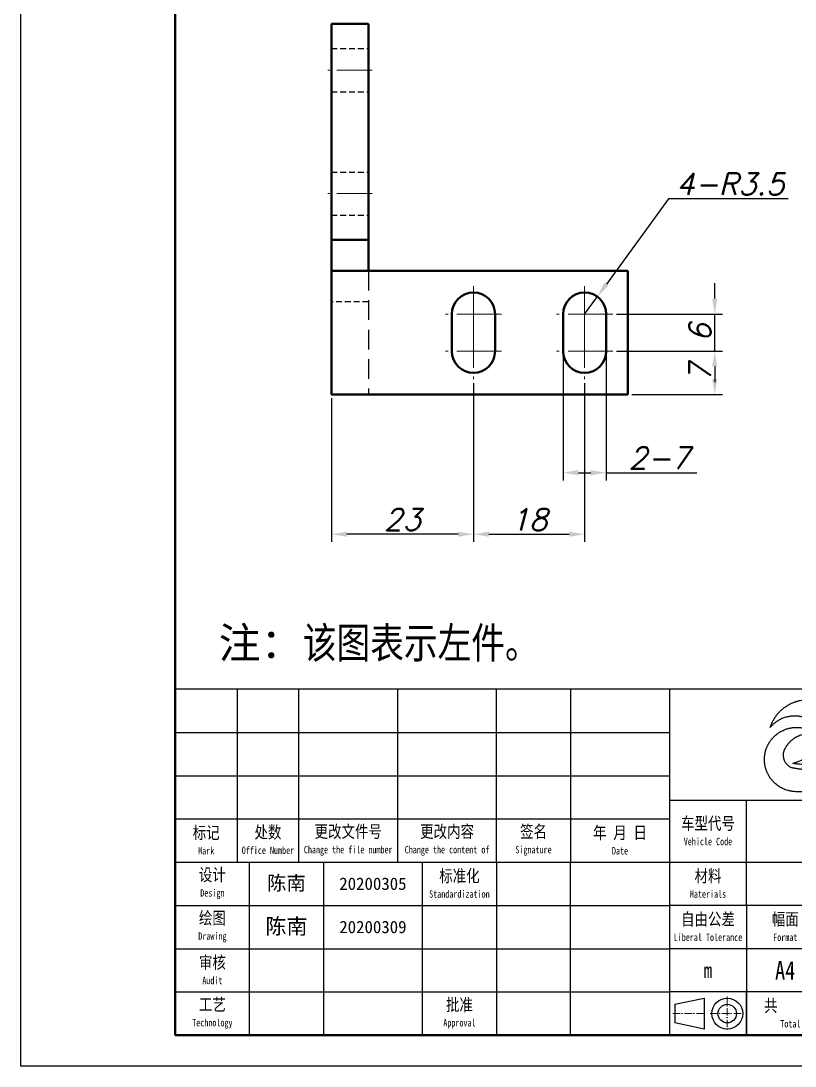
# Model space of a CAD drawing. Header units: inches. Extents: x 17901 to 26602, y 9673 to 14036.
# Drawn here: x 21370.6 to 21496, y 12496.9 to 12666.1 of the extents above; entities that cross this region are included whole.
import ezdxf

# ---------------------------------------------------------------- set-up
doc = ezdxf.new("R2010")
doc.units = ezdxf.units.IN
doc.header["$MEASUREMENT"] = 0
for name, pattern in [('CENTER', [50.8, 31.75, -6.35, 6.35, -6.35]), ('DASHDOT', [18.5, 12, -3, 0.5, -3]), ('DASHED2', [9.525, 6.35, -3.175])]:
    doc.linetypes.add(name, pattern=pattern)
doc.layers.add('Dim', color=3, linetype='Continuous')
for name, color, linetype, lineweight in [('中心线', 1, 'CENTER', 15), ('图框_内框线', 5, 'Continuous', 50), ('标注线', 3, 'Continuous', 25), ('粗实线', 7, 'Continuous', 50), ('细实线', 4, 'Continuous', 25), ('细点划线', 1, 'DASHDOT', 20), ('虚线', 2, 'DASHED2', 25)]:
    doc.layers.add(name, color=color, linetype=linetype, lineweight=lineweight)
doc.styles.add('DIM_FONT', font='romans.shx', dxfattribs={"oblique": 15})
doc.styles.get("Standard").update_dxf_attribs({"font": 'txt', "bigfont": 'gbcbig.shx'})
doc.styles.add('宋体', font='', dxfattribs={"width": 0.8, "height": 5})
doc.styles.add('楷体', font='KTGB2312.ttf', dxfattribs={"height": 5})
doc.styles.get('宋体').set_extended_font_data('SimSun')
doc.dimstyles.new('幅面 1：1$0', dxfattribs={"dimtxt": 3.5, "dimasz": 2.5, "dimexe": 1.25, "dimexo": 0.625, "dimtad": 1, "dimdsep": 46, "dimtxsty": 'DIM_FONT', "dimcen": 2.5, "dimclrd": 256, "dimclre": 256, "dimclrt": 256, "dimadec": 0, "dimazin": 0, "dimtm": 1e-09, "dimtfac": 0.5, "dimtmove": 0, "dimatfit": 3, "dimfxl": 1, "dimlwd": -1, "dimarcsym": 0})
doc.dimstyles.new('幅面 1：1$4', dxfattribs={"dimtxt": 3.5, "dimasz": 2.5, "dimexe": 1.25, "dimexo": 0.625, "dimtad": 1, "dimtoh": 1, "dimdsep": 46, "dimtxsty": 'DIM_FONT', "dimcen": 2.5, "dimclrd": 256, "dimclre": 256, "dimclrt": 256, "dimazin": 2, "dimtfac": 0.5, "dimtmove": 0, "dimatfit": 3, "dimfxl": 1, "dimlwd": -1, "dimlwe": -1, "dimarcsym": 0})

# ---------------------------------------------------------------- blocks, each defined once
blk = doc.blocks.new('标题栏')
at = {"color": 3}
for points, knots in [([(5938.18, 3350.29), (5938.18, 3350.3), (5938.26, 3350.47), (5938.31, 3350.62), (5938.4, 3350.83), (5938.49, 3351.04), (5938.57, 3351.22), (5938.67, 3351.4), (5938.79, 3351.61), (5938.9, 3351.79), (5939.04, 3352), (5939.14, 3352.15), (5939.22, 3352.25), (5939.34, 3352.4), (5939.45, 3352.53), (5939.57, 3352.67), (5939.71, 3352.82), (5939.88, 3352.99), (5940.06, 3353.15), (5940.21, 3353.29), (5940.38, 3353.42), (5940.57, 3353.57), (5940.77, 3353.7), (5940.96, 3353.83), (5941.18, 3353.96), (5941.38, 3354.07), (5941.59, 3354.17), (5941.75, 3354.24), (5941.98, 3354.34), (5942.16, 3354.41), (5942.38, 3354.48), (5942.55, 3354.54), (5942.78, 3354.6), (5943.08, 3354.67), (5943.43, 3354.73), (5943.71, 3354.77), (5943.98, 3354.79), (5944.22, 3354.8), (5944.48, 3354.8), (5944.73, 3354.79), (5944.97, 3354.77), (5945.19, 3354.75), (5945.42, 3354.72), (5945.71, 3354.66), (5946.04, 3354.58), (5946.36, 3354.49), (5946.66, 3354.38), (5946.88, 3354.3), (5947.18, 3354.16), (5947.34, 3354.08), (5947.54, 3353.98), (5947.78, 3353.83), (5947.94, 3353.74), (5948.12, 3353.61), (5948.31, 3353.47), (5948.47, 3353.35), (5948.59, 3353.25), (5948.77, 3353.09), (5948.91, 3352.95), (5949.07, 3352.8), (5949.21, 3352.64), (5949.35, 3352.48), (5949.49, 3352.3), (5949.61, 3352.15), (5949.72, 3352), (5949.8, 3351.88), (5949.88, 3351.75), (5949.88, 3351.75), (5949.88, 3351.75)], [35.108024, 35.108024, 35.108024, 35.108024, 35.218126, 35.434928, 35.67466, 35.929204, 36.105223, 36.307614, 36.510709, 36.843388, 37.03131, 37.22957, 37.407039, 37.579795, 37.765882, 37.910296, 38.165232, 38.45242, 38.604655, 38.837645, 39.053203, 39.324256, 39.499783, 39.787063, 39.990147, 40.300635, 40.425212, 40.707392, 40.898186, 41.141731, 41.308118, 41.488238, 41.739059, 42.054797, 42.436785, 42.717731, 42.963028, 43.224914, 43.493523, 43.732411, 43.940977, 44.1945, 44.407195, 44.690306, 45.195342, 45.562036, 45.777731, 46.044194, 46.361671, 46.591657, 46.776271, 47.072593, 47.27435, 47.496482, 47.747907, 47.987398, 48.154842, 48.29747, 48.578571, 48.781662, 48.991899, 49.255873, 49.432303, 49.634005, 49.806929, 49.983459, 50.101051, 50.130419, 50.130419, 50.130419, 50.130419]), ([(5941.85, 3344.47), (5941.95, 3344.5), (5942.05, 3344.53), (5942.16, 3344.56), (5942.34, 3344.62), (5942.49, 3344.67), (5942.64, 3344.73), (5942.88, 3344.83), (5943.11, 3344.93), (5943.36, 3345.05), (5943.57, 3345.15), (5943.75, 3345.26), (5943.92, 3345.36), (5944.11, 3345.47), (5944.25, 3345.56), (5944.41, 3345.66), (5944.5, 3345.7), (5944.64, 3345.81), (5944.82, 3345.87), (5944.93, 3345.97), (5945.07, 3346.05), (5945.2, 3346.13), (5945.32, 3346.21), (5945.45, 3346.31), (5945.6, 3346.43), (5945.69, 3346.52), (5945.82, 3346.65), (5945.9, 3346.74), (5946.02, 3346.89), (5946.12, 3347.03), (5946.23, 3347.21), (5946.3, 3347.34), (5946.4, 3347.54), (5946.47, 3347.71), (5946.52, 3347.88), (5946.57, 3348.06), (5946.62, 3348.27), (5946.64, 3348.43), (5946.66, 3348.59), (5946.66, 3348.75), (5946.66, 3348.92), (5946.65, 3349.13), (5946.62, 3349.32), (5946.58, 3349.5), (5946.53, 3349.65), (5946.46, 3349.82), (5946.34, 3350), (5946.25, 3350.12), (5946.15, 3350.25), (5946.06, 3350.35), (5945.93, 3350.49), (5945.8, 3350.62), (5945.7, 3350.72), (5945.61, 3350.8), (5945.52, 3350.88), (5945.38, 3351), (5945.25, 3351.1), (5945.13, 3351.19), (5944.98, 3351.29), (5944.85, 3351.38), (5944.67, 3351.48), (5944.5, 3351.57), (5944.34, 3351.65), (5944.16, 3351.73), (5943.97, 3351.8), (5943.78, 3351.87), (5943.54, 3351.94), (5943.32, 3352), (5943.07, 3352.05), (5942.83, 3352.09), (5942.54, 3352.12), (5942.28, 3352.13), (5942.01, 3352.13), (5941.7, 3352.12), (5941.41, 3352.08), (5941.14, 3352.03), (5940.84, 3351.97), (5940.55, 3351.88), (5940.25, 3351.78), (5940, 3351.67), (5939.75, 3351.55), (5939.56, 3351.44), (5939.33, 3351.3), (5939.1, 3351.14), (5938.89, 3350.98), (5938.68, 3350.8), (5938.51, 3350.65), (5938.32, 3350.45), (5938.26, 3350.38), (5938.2, 3350.31), (5938.19, 3350.3), (5938.18, 3350.29)], [17.542293, 17.542293, 17.542293, 17.542293, 17.65159, 17.854593, 18.013116, 18.149611, 18.313542, 18.544521, 18.875541, 19.079753, 19.34871, 19.57107, 19.765371, 19.983351, 20.193247, 20.281163, 20.42726, 20.596686, 20.762703, 20.956917, 21.130626, 21.293146, 21.451465, 21.636197, 21.766917, 21.928679, 22.055634, 22.213438, 22.378953, 22.532136, 22.742568, 22.888258, 23.049376, 23.303136, 23.447741, 23.617055, 23.863418, 24.003866, 24.132193, 24.382297, 24.560997, 24.701644, 24.937616, 25.128607, 25.285694, 25.439113, 25.684211, 25.864184, 26.03457, 26.229648, 26.350982, 26.564352, 26.701032, 26.868815, 26.996982, 27.159016, 27.333878, 27.474015, 27.637445, 27.790842, 27.945295, 28.197985, 28.44143, 28.606434, 28.801527, 29.033546, 29.215964, 29.507831, 29.728543, 29.982851, 30.225595, 30.579106, 30.820104, 31.114203, 31.387581, 31.698556, 31.940777, 32.272504, 32.555805, 32.966694, 33.064518, 33.29302, 33.53118, 33.855824, 34.107556, 34.33513, 34.620369, 34.85826, 35.024053, 35.099152, 35.107393, 35.107393, 35.107393, 35.107393]), ([(5956.8, 3352.38), (5955.98, 3352.45), (5955.37, 3352.38), (5954.67, 3352.18), (5953.88, 3351.76), (5953.37, 3351.33), (5952.9, 3350.75), (5952.45, 3350.13), (5952.14, 3349.52), (5951.83, 3348.85), (5951.47, 3348.33), (5951.22, 3347.96), (5950.89, 3347.53), (5950.63, 3347.11), (5950.23, 3346.65), (5949.66, 3346.22), (5949.02, 3345.77), (5948.32, 3345.38), (5947.75, 3345.11), (5947.24, 3344.9), (5946.77, 3344.74), (5946.29, 3344.6), (5945.81, 3344.48), (5945.35, 3344.4), (5944.89, 3344.34), (5944.47, 3344.3), (5944.08, 3344.28), (5943.73, 3344.28), (5943.37, 3344.29), (5943.01, 3344.31), (5942.6, 3344.35), (5942.33, 3344.39), (5942.12, 3344.42), (5941.99, 3344.45), (5941.89, 3344.47), (5941.85, 3344.47)], [0, 0, 0, 0, 0.745276, 1.596, 2.353849, 3.042713, 3.690997, 4.509815, 5.077403, 5.784929, 6.578362, 7.01476, 7.418285, 7.913463, 8.572137, 9.198647, 10.204965, 10.904053, 11.649189, 12.126625, 12.536093, 13.104049, 13.629664, 14.010251, 14.4747, 14.919286, 15.28553, 15.653757, 15.929166, 16.396996, 16.790652, 17.077894, 17.30758, 17.440224, 17.51261, 17.51261, 17.51261, 17.51261]), ([(5949.37, 3340.89), (5949.23, 3340.84), (5948.97, 3340.75), (5948.47, 3340.6), (5948.05, 3340.48), (5947.54, 3340.35), (5947.25, 3340.28), (5946.95, 3340.22), (5946.56, 3340.14), (5946.25, 3340.09), (5945.85, 3340.03), (5945.42, 3339.97), (5945.09, 3339.94), (5944.64, 3339.9), (5944.36, 3339.88), (5944.01, 3339.86), (5943.75, 3339.86), (5943.54, 3339.85), (5943.31, 3339.85), (5943.07, 3339.86), (5942.79, 3339.86), (5942.44, 3339.88), (5942.1, 3339.89), (5941.8, 3339.92), (5941.48, 3339.98), (5941.28, 3340.02), (5940.98, 3340.1), (5940.73, 3340.18), (5940.45, 3340.29), (5940.19, 3340.41), (5939.88, 3340.57), (5939.64, 3340.72), (5939.41, 3340.87), (5939.18, 3341.06), (5938.96, 3341.24), (5938.76, 3341.43), (5938.58, 3341.63), (5938.41, 3341.83), (5938.25, 3342.04), (5938.1, 3342.26), (5937.96, 3342.48), (5937.84, 3342.71), (5937.73, 3342.94), (5937.64, 3343.15), (5937.56, 3343.36), (5937.5, 3343.54), (5937.44, 3343.75), (5937.39, 3343.94), (5937.35, 3344.14), (5937.31, 3344.36), (5937.29, 3344.58), (5937.27, 3344.83), (5937.26, 3345.11), (5937.27, 3345.34), (5937.28, 3345.56), (5937.31, 3345.79), (5937.35, 3346.03), (5937.4, 3346.29), (5937.45, 3346.49), (5937.55, 3346.81), (5937.63, 3347.01), (5937.71, 3347.22), (5937.8, 3347.41), (5937.9, 3347.58), (5937.99, 3347.76), (5938.08, 3347.9), (5938.19, 3348.06), (5938.32, 3348.24), (5938.47, 3348.43), (5938.6, 3348.58), (5938.74, 3348.73), (5938.88, 3348.87), (5939.09, 3349.06), (5939.3, 3349.23), (5939.5, 3349.37), (5939.63, 3349.46), (5939.82, 3349.58), (5940.05, 3349.71), (5940.29, 3349.82), (5940.54, 3349.93), (5940.75, 3350.01), (5940.91, 3350.06), (5941.11, 3350.12), (5941.31, 3350.17), (5941.56, 3350.22), (5941.85, 3350.27), (5942.07, 3350.29), (5942.34, 3350.3), (5942.6, 3350.3), (5942.92, 3350.29), (5943.22, 3350.25), (5943.45, 3350.21), (5943.67, 3350.17), (5943.86, 3350.13), (5944.05, 3350.06), (5944.22, 3350), (5944.35, 3349.95), (5944.55, 3349.87), (5944.74, 3349.79), (5944.89, 3349.71), (5945.01, 3349.65), (5945.13, 3349.57), (5945.25, 3349.5), (5945.36, 3349.43), (5945.43, 3349.38), (5945.5, 3349.34), (5945.58, 3349.27), (5945.65, 3349.23), (5945.73, 3349.16), (5945.79, 3349.11)], [3929.911695, 3929.911695, 3929.911695, 3929.911695, 3965.251997, 3996.025764, 4058.21001, 4087.996669, 4121.686025, 4149.818504, 4175.482741, 4208.339946, 4237.982306, 4264.01656, 4319.444623, 4347.117583, 4367.230935, 4401.286443, 4422.148275, 4439.337667, 4456.916206, 4476.473922, 4501.380226, 4523.424149, 4564.25259, 4591.670766, 4613.252264, 4633.752188, 4649.096958, 4683.191528, 4697.821973, 4727.060159, 4751.195265, 4778.387782, 4803.115383, 4823.594778, 4848.513636, 4870.548159, 4891.695867, 4913.397241, 4936.224586, 4959.48708, 4978.72065, 5001.323686, 5024.293898, 5043.07028, 5064.845337, 5080.083432, 5094.062053, 5116.916987, 5134.306269, 5152.769457, 5170.722413, 5197.111833, 5216.244089, 5237.638277, 5259.307665, 5273.066358, 5301.889422, 5319.308373, 5340.788225, 5368.412779, 5389.401534, 5407.142622, 5425.425324, 5441.323558, 5464.1411, 5477.361688, 5489.605443, 5505.332199, 5524.482895, 5548.503439, 5562.136547, 5578.221027, 5599.034541, 5634.232695, 5647.991678, 5659.995825, 5676.705143, 5700.02574, 5724.156128, 5752.712683, 5767.372128, 5781.593717, 5796.869249, 5819.409493, 5834.197198, 5862.90451, 5882.973429, 5900.248322, 5924.810166, 5954.450141, 5980.99743, 6002.053283, 6015.501592, 6036.64637, 6052.091626, 6068.500433, 6082.270815, 6100.114686, 6122.169126, 6136.102864, 6145.558272, 6156.538419, 6167.87232, 6180.225642, 6191.873621, 6202.087501, 6212.342323, 6219.125243, 6229.65758, 6229.65758, 6229.65758, 6229.65758]), ([(5945.79, 3349.11), (5945.54, 3349.17), (5945.15, 3349.26), (5944.61, 3349.27), (5944.07, 3349.24), (5943.47, 3349.13), (5942.89, 3348.94), (5942.45, 3348.73), (5942.09, 3348.52), (5941.73, 3348.26), (5941.34, 3347.94), (5941.06, 3347.6), (5940.83, 3347.3), (5940.65, 3347.01), (5940.54, 3346.81), (5940.41, 3346.53), (5940.33, 3346.23), (5940.3, 3346), (5940.29, 3345.66), (5940.32, 3345.46), (5940.36, 3345.26), (5940.41, 3345.1), (5940.48, 3344.92), (5940.58, 3344.73), (5940.71, 3344.52), (5940.86, 3344.33), (5941.01, 3344.19), (5941.18, 3344.05), (5941.36, 3343.93), (5941.61, 3343.82), (5941.82, 3343.77), (5941.98, 3343.74), (5942.16, 3343.7), (5942.34, 3343.67), (5942.55, 3343.63), (5942.81, 3343.6), (5942.98, 3343.58), (5943.2, 3343.55), (5943.4, 3343.53), (5943.6, 3343.52), (5943.83, 3343.51), (5944.06, 3343.5), (5944.31, 3343.49), (5944.54, 3343.49), (5944.72, 3343.5), (5944.93, 3343.5), (5945.16, 3343.52), (5945.48, 3343.54), (5945.74, 3343.57), (5946.05, 3343.61), (5946.27, 3343.64), (5946.54, 3343.69), (5946.88, 3343.75), (5947.19, 3343.82), (5947.51, 3343.9), (5947.82, 3343.99), (5948.28, 3344.14), (5948.63, 3344.26), (5949.05, 3344.43), (5949.44, 3344.6), (5949.8, 3344.78), (5950.3, 3345.04), (5950.9, 3345.4), (5951.49, 3345.81), (5951.86, 3346.08), (5952.1, 3346.27), (5952.28, 3346.43), (5952.55, 3346.67)], [0, 0, 0, 0, 66.281193, 99.345928, 138.588314, 199.134777, 257.099757, 292.931742, 321.72795, 364.398706, 407.272996, 448.445341, 483.916612, 505.465289, 524.457422, 554.184883, 577.454685, 617.543899, 633.901658, 651.862788, 668.187844, 682.322706, 696.194721, 721.550299, 749.051415, 766.735442, 779.115848, 796.999933, 819.027033, 837.88856, 853.200039, 866.471428, 882.922906, 899.319446, 918.571686, 937.820212, 956.883336, 976.083892, 991.921647, 1009.804259, 1027.876339, 1050.005586, 1070.601049, 1089.338635, 1104.778299, 1119.033194, 1146.133276, 1161.901206, 1200.292728, 1213.481515, 1230.563059, 1258.065867, 1288.950141, 1307.351901, 1335.564444, 1361.347455, 1393.208418, 1444.469791, 1475.12126, 1508.185671, 1536.215694, 1573.549795, 1667.547913, 1710.19249, 1752.663845, 1782.220569, 1792.196969, 1792.196969, 1792.196969, 1792.196969])]:
    blk.add_open_spline(points, degree=3, knots=knots, dxfattribs=at)
at = {"layer": '标注线'}
for p, q in [((5851.87, 3356.48), (5851.87, 3328.48)), ((5861.87, 3328.48), (5861.87, 3356.48)), ((5877.87, 3356.48), (5877.87, 3328.48)), ((5893.87, 3328.48), (5893.87, 3356.48)), ((5905.87, 3356.48), (5905.87, 3328.48)), ((5921.87, 3356.48), (5921.87, 3300.48)), ((5841.87, 3349.48), (5921.87, 3349.48)), ((5841.87, 3342.48), (5921.87, 3342.48)), ((5971.87, 3338.48), (5921.87, 3338.48)), ((5934.37, 3321.48), (5934.37, 3338.48)), ((5841.87, 3335.48), (5921.87, 3335.48)), ((5841.87, 3328.48), (5971.87, 3328.48)), ((5853.87, 3300.48), (5853.87, 3328.48)), ((5865.87, 3328.48), (5865.87, 3300.48)), ((5881.87, 3300.48), (5881.87, 3328.48)), ((5893.87, 3328.48), (5893.87, 3300.48)), ((5905.87, 3300.48), (5905.87, 3328.48)), ((5841.87, 3321.48), (5921.87, 3321.48)), ((6021.87, 3321.48), (5921.87, 3321.48)), ((5934.37, 3321.48), (5934.37, 3300.48)), ((5841.87, 3314.48), (5921.87, 3314.48)), ((5971.87, 3314.48), (5921.87, 3314.48)), ((5841.87, 3307.48), (5921.87, 3307.48)), ((5971.87, 3307.48), (5921.87, 3307.48))]:
    blk.add_line(p, q, dxfattribs=at)
blk.add_lwpolyline([(6021.87, 3356.48), (5841.87, 3356.48), (5841.87, 3300.48), (6021.87, 3300.48), (6021.87, 3356.48)], dxfattribs=at)
at = {"layer": '标注线', "attachment_point": 5, "style": '宋体'}
for s, insert, char_height, width in [('车型代号{\\H0.6x;Vehicle Code}', (5928.12, 3333.48), 2, 12.5), ('标记\\P{\\H0.6x;Mark}', (5846.87, 3331.98), 2, 10), ('处数\\P{\\H0.6x;Office Number}', (5856.87, 3332.06), 2, 10), ('更改文件号\\P{\\H0.6x;Change the file number}', (5869.87, 3331.98), 2, 16), ('更改内容\\P{\\H0.6x;Change the content of}', (5885.87, 3331.98), 2, 16), ('签名\\P{\\H0.6x;Signature}', (5899.87, 3331.98), 2, 12), ('年 月 日\\P{\\H0.6x;Date}', (5913.87, 3331.98), 2, 16), ('设计\\P{\\H0.6x;Design}', (5847.87, 3324.98), 2, 12), ('标准化\\P{\\H0.6x;Standardization}', (5887.87, 3324.98), 2, 12), ('材料\\P{\\H0.6x;Materials}', (5928.12, 3324.98), 2, 12.5), ('绘图\\P{\\H0.6x;Drawing}', (5847.87, 3317.98), 2, 12), ('自由公差\\P{\\H0.6x;Liberal Tolerance}', (5928.12, 3317.98), 2, 12.5), ('幅面\\P{\\H0.6x;Format}', (5940.64, 3317.98), 2, 12.5404), ('审核\\P{\\H0.6x;Audit}', (5847.87, 3310.98), 2, 12), ('m', (5928.12, 3310.98), 2.5, 12.5), ('工艺\\P{\\H0.6x;Technology}', (5847.87, 3303.98), 2, 12), ('批准\\P{\\H0.6x;Approval}', (5887.87, 3303.98), 2, 12), ('共        张\\P{\\H0.6x;Total Number}', (5943.74, 3303.98), 2, 18.75)]:
    blk.add_mtext(s, dxfattribs=dict(at, insert=insert, char_height=char_height, width=width))
blk = doc.blocks.new('一角法')
at = {"layer": '标注线', "ltscale": 43.147169}
for p, q in [((20.06, 46.92), (7.56, 46.92)), ((7.56, 46.92), (7.56, 39.92)), ((20.06, 39.92), (20.06, 46.92)), ((7.56, 39.92), (20.06, 39.92))]:
    blk.add_line(p, q, dxfattribs=at)
at = {"layer": '细实线', "ltscale": 43.147169}
for p, q in [((8.44, 44.92), (13.18, 45.92)), ((13.18, 45.92), (13.18, 40.92)), ((8.44, 44.92), (8.44, 41.92)), ((13.19, 40.92), (8.44, 41.92))]:
    blk.add_line(p, q, dxfattribs=at)
for radius in [2.5, 1.5]:
    blk.add_circle((16.93, 43.42), radius, dxfattribs=at)
at = {"layer": '细点划线', "ltscale": 0.1}
for p, q in [((16.93, 46.2), (16.93, 40.68)), ((8.13, 43.42), (13.43, 43.42)), ((14.17, 43.42), (19.69, 43.42))]:
    blk.add_line(p, q, dxfattribs=at)
blk = doc.blocks.new('*D257')
at = {"layer": 'Defpoints', "color": 0, "transparency": 16777216}
for p in [(21443.91, 12608.08), (21461.91, 12608.08), (21461.91, 12583.01)]:
    blk.add_point(p, dxfattribs=at)
at = {"layer": '标注线', "lineweight": -2, "transparency": 16777216}
for p, q in [((21443.91, 12607.45), (21443.91, 12581.76)), ((21461.91, 12607.45), (21461.91, 12581.76))]:
    blk.add_line(p, q, dxfattribs=at)
at = {"layer": '标注线', "transparency": 16777216}
blk.add_line((21446.41, 12583.01), (21459.41, 12583.01), dxfattribs=at)
for points in [[(21446.41, 12583.42), (21446.41, 12582.59), (21443.91, 12583.01)], [(21459.41, 12583.42), (21459.41, 12582.59), (21461.91, 12583.01)]]:
    blk.add_solid(points, dxfattribs=at)
at = {"layer": '标注线', "transparency": 16777216, "insert": (21452.91, 12585.38), "char_height": 3.5, "attachment_point": 5, "style": 'DIM_FONT'}
blk.add_mtext('18', dxfattribs=at)
blk = doc.blocks.new('*D258')
at = {"layer": 'Defpoints', "color": 0, "transparency": 16777216}
for p in [(21443.91, 12608.08), (21420.91, 12605.62), (21420.91, 12583.01)]:
    blk.add_point(p, dxfattribs=at)
at = {"layer": '标注线', "lineweight": -2, "transparency": 16777216}
for p, q in [((21443.91, 12607.45), (21443.91, 12581.76)), ((21420.91, 12605), (21420.91, 12581.76))]:
    blk.add_line(p, q, dxfattribs=at)
at = {"layer": '标注线', "transparency": 16777216}
blk.add_line((21441.41, 12583.01), (21423.41, 12583.01), dxfattribs=at)
for points in [[(21423.41, 12583.42), (21423.41, 12582.59), (21420.91, 12583.01)], [(21441.41, 12583.42), (21441.41, 12582.59), (21443.91, 12583.01)]]:
    blk.add_solid(points, dxfattribs=at)
at = {"layer": '标注线', "transparency": 16777216, "insert": (21432.41, 12585.38), "char_height": 3.5, "attachment_point": 5, "style": 'DIM_FONT'}
blk.add_mtext('23', dxfattribs=at)
blk = doc.blocks.new('*D259')
at = {"layer": 'Defpoints', "color": 0, "transparency": 16777216}
for p in [(21458.41, 12612.62), (21465.41, 12612.62), (21465.41, 12592.96)]:
    blk.add_point(p, dxfattribs=at)
at = {"layer": '标注线', "lineweight": -2, "transparency": 16777216}
for p, q in [((21458.41, 12612), (21458.41, 12591.71)), ((21465.41, 12612), (21465.41, 12591.71))]:
    blk.add_line(p, q, dxfattribs=at)
at = {"layer": '标注线', "transparency": 16777216}
for p, q in [((21460.91, 12592.96), (21462.91, 12592.96)), ((21465.41, 12592.96), (21480.1, 12592.96))]:
    blk.add_line(p, q, dxfattribs=at)
for points in [[(21460.91, 12593.38), (21460.91, 12592.54), (21458.41, 12592.96)], [(21462.91, 12593.38), (21462.91, 12592.54), (21465.41, 12592.96)]]:
    blk.add_solid(points, dxfattribs=at)
at = {"layer": '标注线', "transparency": 16777216, "insert": (21474, 12595.33), "char_height": 3.5, "attachment_point": 5, "style": 'DIM_FONT'}
blk.add_mtext('2-7', dxfattribs=at)
blk = doc.blocks.new('*D260')
at = {"layer": 'Defpoints', "color": 0, "transparency": 16777216}
for p in [(21466.46, 12612.63), (21468.91, 12605.62), (21482.98, 12605.62)]:
    blk.add_point(p, dxfattribs=at)
at = {"layer": '标注线', "lineweight": -2, "transparency": 16777216}
for p, q in [((21467.08, 12612.63), (21484.23, 12612.63)), ((21469.53, 12605.62), (21484.23, 12605.62))]:
    blk.add_line(p, q, dxfattribs=at)
at = {"layer": '标注线', "transparency": 16777216}
blk.add_line((21482.98, 12610.13), (21482.98, 12608.12), dxfattribs=at)
for points in [[(21482.56, 12610.13), (21483.39, 12610.13), (21482.98, 12612.63)], [(21482.56, 12608.12), (21483.39, 12608.12), (21482.98, 12605.62)]]:
    blk.add_solid(points, dxfattribs=at)
at = {"layer": '标注线', "transparency": 16777216, "insert": (21480.6, 12609.13), "char_height": 3.5, "attachment_point": 5, "rotation": 90, "style": 'DIM_FONT'}
blk.add_mtext('7', dxfattribs=at)
blk = doc.blocks.new('*D261')
at = {"layer": 'Defpoints', "color": 0, "transparency": 16777216}
for p in [(21466.46, 12618.63), (21482.98, 12618.63), (21466.46, 12612.63)]:
    blk.add_point(p, dxfattribs=at)
at = {"layer": '标注线', "transparency": 16777216}
for p, q in [((21482.98, 12621.13), (21482.98, 12623.63)), ((21482.98, 12612.63), (21482.98, 12618.63)), ((21482.98, 12610.13), (21482.98, 12607.63))]:
    blk.add_line(p, q, dxfattribs=at)
at = {"layer": '标注线', "lineweight": -2, "transparency": 16777216}
for p, q in [((21467.08, 12618.63), (21484.23, 12618.63)), ((21467.08, 12612.63), (21484.23, 12612.63))]:
    blk.add_line(p, q, dxfattribs=at)
at = {"layer": '标注线', "transparency": 16777216}
for points in [[(21482.56, 12621.13), (21483.39, 12621.13), (21482.98, 12618.63)], [(21482.56, 12610.13), (21483.39, 12610.13), (21482.98, 12612.63)]]:
    blk.add_solid(points, dxfattribs=at)
at = {"layer": '标注线', "transparency": 16777216, "insert": (21480.6, 12615.63), "char_height": 3.5, "attachment_point": 5, "rotation": 90, "style": 'DIM_FONT'}
blk.add_mtext('6', dxfattribs=at)
blk = doc.blocks.new('*D262')
at = {"layer": 'Defpoints', "color": 0, "transparency": 16777216}
for p in [(21463.97, 12621.46), (21461.91, 12618.62)]:
    blk.add_point(p, dxfattribs=at)
at = {"layer": '标注线', "transparency": 16777216}
for p, q in [((21475.47, 12637.3), (21465.43, 12623.48)), ((21494.89, 12637.3), (21475.47, 12637.3)), ((21461.91, 12618.62), (21463.97, 12621.46))]:
    blk.add_line(p, q, dxfattribs=at)
blk.add_solid([(21465.1, 12623.72), (21465.77, 12623.24), (21463.97, 12621.46)], dxfattribs=at)
at = {"layer": '标注线', "transparency": 16777216, "insert": (21485.49, 12639.67), "char_height": 3.5, "attachment_point": 5, "style": 'DIM_FONT'}
blk.add_mtext('4-R3.5', dxfattribs=at)

msp = doc.modelspace()

# ---------------------------------------------------------------- linework, layer by layer
at = {"layer": 'Defpoints'}
msp.add_lwpolyline([(21370.63, 12793.923), (21580.63, 12793.923), (21580.63, 12496.923), (21370.63, 12496.923)], close=True, dxfattribs=at)
at = {"layer": '中心线', "ltscale": 0.180015}
for p, q in [((21427.509, 12658.125), (21420.309, 12658.125)), ((21427.509, 12638.125), (21420.309, 12638.125))]:
    msp.add_line(p, q, dxfattribs=at)
at = {"layer": '中心线', "ltscale": 0.227496}
for p, q in [((21443.909, 12623.175), (21443.909, 12614.075)), ((21461.909, 12623.175), (21461.909, 12614.075)), ((21443.909, 12617.175), (21443.909, 12608.075)), ((21461.909, 12617.175), (21461.909, 12608.075))]:
    msp.add_line(p, q, dxfattribs=at)
at = {"layer": '中心线', "ltscale": 0.2275}
for p, q in [((21448.459, 12618.625), (21439.359, 12618.625)), ((21466.459, 12618.625), (21457.359, 12618.625)), ((21448.459, 12612.625), (21439.359, 12612.625)), ((21466.459, 12612.625), (21457.359, 12612.625))]:
    msp.add_line(p, q, dxfattribs=at)
at = {"layer": '图框_内框线'}
msp.add_lwpolyline([(21395.63, 12501.923), (21575.63, 12501.923), (21575.63, 12788.303), (21395.63, 12788.303)], close=True, dxfattribs=at)
at = {"layer": '粗实线', "ltscale": 0.150002}
msp.add_line((21426.909, 12665.625), (21420.909, 12665.625), dxfattribs=at)
at = {"layer": '粗实线'}
for p, q in [((21420.909, 12630.625), (21420.909, 12665.625)), ((21426.909, 12630.625), (21426.909, 12665.625)), ((21468.909, 12625.625), (21432.909, 12625.625)), ((21468.909, 12605.625), (21432.909, 12605.625))]:
    msp.add_line(p, q, dxfattribs=at)
at = {"layer": '粗实线', "ltscale": 0.125}
for p, q in [((21420.909, 12630.625), (21420.909, 12625.625)), ((21426.909, 12625.625), (21426.909, 12630.625))]:
    msp.add_line(p, q, dxfattribs=at)
at = {"layer": '粗实线', "ltscale": 0.15}
for p, q in [((21426.909, 12630.625), (21420.909, 12630.625)), ((21440.409, 12612.625), (21440.409, 12618.625)), ((21447.409, 12618.625), (21447.409, 12612.625)), ((21458.409, 12612.625), (21458.409, 12618.625)), ((21465.409, 12618.625), (21465.409, 12612.625))]:
    msp.add_line(p, q, dxfattribs=at)
at = {"layer": '粗实线', "ltscale": 0.5}
for p, q in [((21420.909, 12625.625), (21420.909, 12605.625)), ((21468.909, 12625.625), (21468.909, 12605.625))]:
    msp.add_line(p, q, dxfattribs=at)
at = {"layer": '粗实线', "ltscale": 0.3}
for p, q in [((21420.909, 12625.625), (21432.909, 12625.625)), ((21420.909, 12605.625), (21432.909, 12605.625))]:
    msp.add_line(p, q, dxfattribs=at)
at = {"layer": '粗实线'}
for centre, start, end in [((21443.909, 12618.625), 0, 180), ((21461.909, 12618.625), 0, 180), ((21443.909, 12612.625), 180, 0), ((21461.909, 12612.625), 180, 0)]:
    msp.add_arc(centre, 3.5, start, end, dxfattribs=at)
at = {"layer": '虚线', "ltscale": 0.15}
for p, q in [((21420.909, 12661.625), (21426.909, 12661.625)), ((21420.909, 12654.625), (21426.909, 12654.625)), ((21420.909, 12641.625), (21426.909, 12641.625)), ((21420.909, 12634.625), (21426.909, 12634.625)), ((21426.909, 12620.625), (21420.909, 12620.625))]:
    msp.add_line(p, q, dxfattribs=at)
at = {"layer": '虚线', "ltscale": 0.5}
msp.add_line((21426.909, 12625.625), (21426.909, 12605.625), dxfattribs=at)

# ---------------------------------------------------------------- block references
at = {"layer": '细实线'}
for name, p in [('标题栏', (15553.765, 9201.448)), ('一角法', (21468.074, 12462))]:
    msp.add_blockref(name, p, dxfattribs=at)

# ---------------------------------------------------------------- texts
at = {"layer": 'Dim', "insert": (21402.646, 12567.924), "char_height": 5, "width": 163.92078, "attachment_point": 1}
msp.add_mtext('{\\fSimSun|b0|i0|c134|p2;注：\\W0.8;该图表示左件。}', dxfattribs=at)
at = {"layer": '细实线', "attachment_point": 5}
for s, insert, char_height, width, style in [('{\\fSTXingkai|b0|i0|c134|p2;陈南}', (21413.63, 12526.423), 2.3, 12, '楷体'), ('{\\fSimSun|b0|i0|c134|p2;20200305}', (21427.63, 12526.423), 2, 16, '楷体'), ('{\\fSTXingkai|b0|i0|c134|p2;陈南}', (21413.63, 12519.423), 2.5, 12, '楷体'), ('{\\fSimSun|b0|i0|c134|p2;20200309}', (21427.63, 12519.423), 2, 16, '楷体'), ('A4', (21494.38, 12512.423), 3, 12.50004, '宋体')]:
    msp.add_mtext(s, dxfattribs=dict(at, insert=insert, char_height=char_height, width=width, style=style))

# ---------------------------------------------------------------- dimensions: what is measured, and where the dimension line sits
at = {"layer": '标注线'}
dim = msp.add_radius_dim(center=(21461.909, 12618.625), mpoint=(21463.966, 12621.457), text='4-<>', dimstyle='幅面 1：1$4', dxfattribs=at)
dim.commit()
dim.dimension.update_dxf_attribs({"geometry": '*D262', "text_midpoint": (21485.489, 12637.298), "dimtype": 164})
for base, p2, picture, middle in [((21482.977, 12618.625), (21466.459, 12618.625), '*D261', (21480.602, 12615.625)), ((21482.977, 12605.625), (21468.909, 12605.625), '*D260', (21480.602, 12609.125))]:
    dim = msp.add_linear_dim(base=base, p1=(21466.459, 12612.625), p2=p2, angle=90, dimstyle='幅面 1：1$0', dxfattribs=at)
    dim.commit()
    dim.dimension.update_dxf_attribs({"geometry": picture, "text_midpoint": middle})
dim = msp.add_linear_dim(base=(21465.409, 12592.96), p1=(21458.409, 12612.625), p2=(21465.409, 12612.625), text='2-<>', dimstyle='幅面 1：1$0', dxfattribs=at)
dim.commit()
dim.dimension.update_dxf_attribs({"geometry": '*D259', "text_midpoint": (21474.003, 12595.335)})
for base, p2, picture, middle in [((21420.909, 12583.008), (21420.909, 12605.625), '*D258', (21432.409, 12585.383)), ((21461.909, 12583.008), (21461.909, 12608.075), '*D257', (21452.909, 12585.383))]:
    dim = msp.add_linear_dim(base=base, p1=(21443.909, 12608.075), p2=p2, dimstyle='幅面 1：1$0', dxfattribs=at)
    dim.commit()
    dim.dimension.update_dxf_attribs({"geometry": picture, "text_midpoint": middle})

doc.saveas('drawing.dxf')
